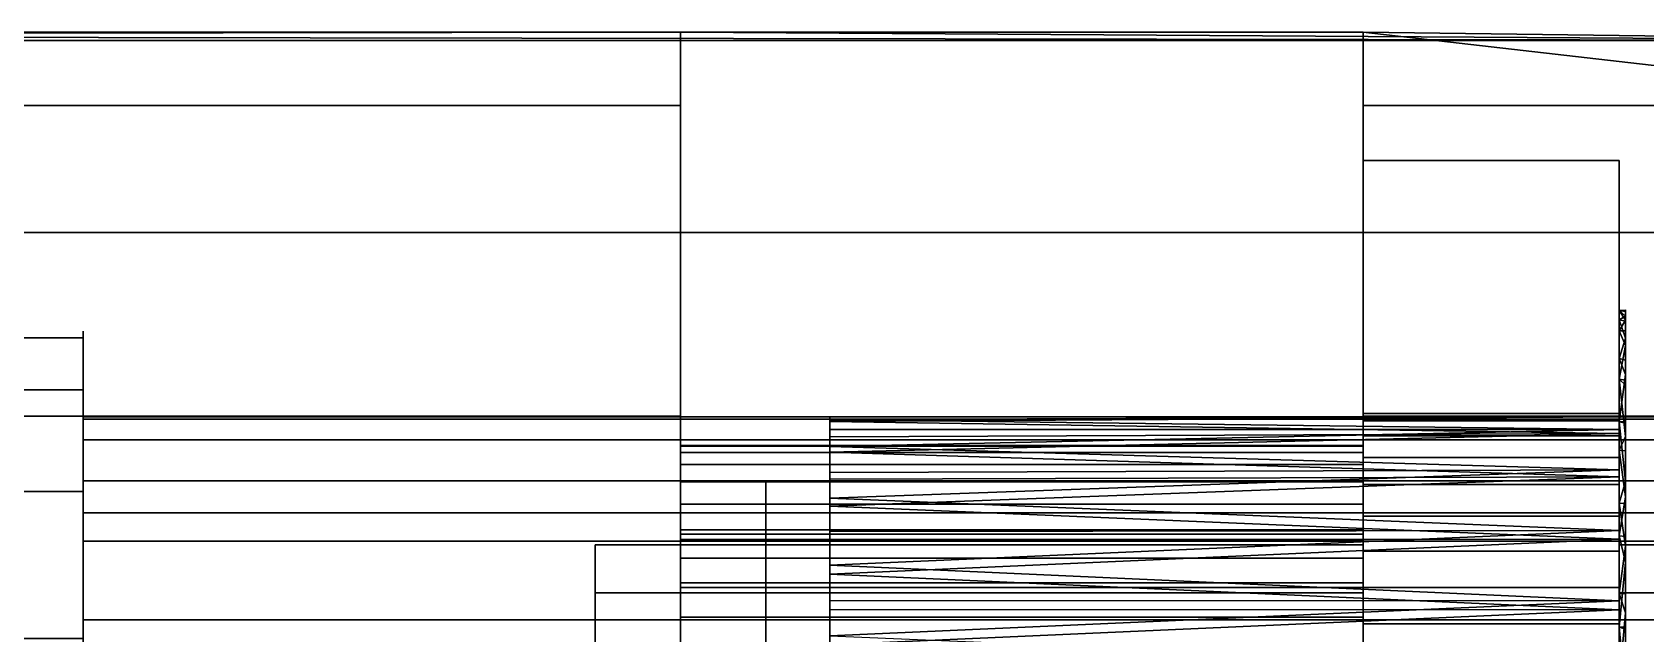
# Model space of a CAD drawing. Header units: millimetres. Extents: x -228 to 252, y -232 to 100.
# Drawn here: x 118.81 to 156.62, y 20.92 to 35 of the extents above; entities that cross this region are included whole.
import ezdxf
from ezdxf.lldxf.tags import DXFTag

# ---------------------------------------------------------------- set-up
doc = ezdxf.new("R2010")
doc.units = ezdxf.units.MM
doc.layers.add('1', color=7, linetype='Continuous', true_color=0xffffff)
doc.layers.add('6', color=7, linetype='Continuous', true_color=0xffffff)
tags = doc.linetypes.add('DASHED', pattern=[25.72, 12.86, -12.86]).pattern_tags.tags
tags[6:7] = [DXFTag(74, 4), DXFTag(75, 0), DXFTag(340, '0'), DXFTag(46, 0.0), DXFTag(50, 0.0), DXFTag(44, 0.0), DXFTag(45, 0.0)]
tags[4:5] = [DXFTag(74, 4), DXFTag(75, 0), DXFTag(340, '0'), DXFTag(46, 0.0), DXFTag(50, 0.0), DXFTag(44, 0.0), DXFTag(45, 0.0)]

# ---------------------------------------------------------------- blocks, each defined once
blk = doc.blocks.new('UG_SURFACE_001')
at = {"layer": '1', "color": 7, "linetype": 'Continuous', "lineweight": 25}
for points in [[(165.000007, 34.808267, -73.658496), (0, 34.808267, -73.658496), (134.000003, 35, -70), (150.000006, 35, -70)], [(41.000001, 35, -70), (134.000003, 35, -70), (0, 34.808267, -73.658496)], [(0, 34.808267, 73.658496), (165.000007, 34.808267, 73.658496), (41.000001, 35, 70), (25, 35, 70)], [(0, 34.808267, -73.658496), (165.000007, 34.808267, -73.658496), (165.000007, 30.31089, -87.499999), (0, 30.31089, -87.499999)], [(0, 30.31089, 87.499999), (165.000007, 30.31089, 87.499999), (165.000007, 34.808267, 73.658496), (0, 34.808267, 73.658496)], [(41.000001, 35, -70), (41.000001, 33.286978, -59.184406), (134.000003, 33.286978, -59.184406), (134.000003, 35, -70)], [(134.000003, 35, 70), (41.000001, 35, 70), (165.000007, 34.808267, 73.658496)], [(134.000003, 35, 70), (134.000003, 33.286978, 59.184406), (41.000001, 33.286978, 59.184406), (41.000001, 35, 70)], [(134.000003, 35), (134.000003, 25.325, 22), (134.000003, 25.306785, 22.347556), (134.000003, 33.286978, 59.184406)], [(134.000003, 35), (134.000003, 25.162263, 20.972518), (134.000003, 25.325, 22)], [(134.000003, 33.286978, 59.184406), (134.000003, 35, 70), (134.000003, 35)], [(134.000003, 35), (134.000003, 24.470957, 19.775141), (134.000003, 25.162263, 20.972518)], [(134.000003, 35), (134.000003, 23.250001), (134.000003, 22.112064, 7.184645)], [(134.000003, 35), (134.000003, 23.352399, 18.962462), (134.000003, 24.470957, 19.775141)], [(134.000003, 22.112064, 7.184645), (134.000003, 22, 18.674999), (134.000003, 23.352399, 18.962462), (134.000003, 35)], [(134.000003, 35), (134.000003, 35, -70), (134.000003, 33.286978, -59.184406)], [(134.000003, 33.286978, -59.184406), (134.000003, 25.306785, -22.347556), (134.000003, 25.325, -22), (134.000003, 35)], [(134.000003, 25.325, -22), (134.000003, 25.162263, -20.972518), (134.000003, 35)], [(134.000003, 25.162263, -20.972518), (134.000003, 24.470957, -19.775141), (134.000003, 35)], [(134.000003, 35), (134.000003, 22, -18.674999), (134.000003, 20.6476, -18.962462), (134.000003, 20.13509, -11.625)], [(134.000003, 24.470957, -19.775141), (134.000003, 23.352399, -18.962462), (134.000003, 35)], [(134.000003, 20.13509, -11.625), (134.000003, 23.122635, -2.430287), (134.000003, 35)], [(134.000003, 23.352399, -18.962462), (134.000003, 22, -18.674999), (134.000003, 35)], [(134.000003, 23.122635, -2.430287), (134.000003, 23.250001), (134.000003, 35)], [(134.000003, 35), (134.000003, 35, 70), (150.000006, 35, 70), (150.000006, 35)], [(150.000006, 35), (150.000006, 35, -70), (134.000003, 35, -70), (134.000003, 35)], [(165.000007, 34.808267, 73.658496), (150.000006, 35, 70), (134.000003, 35, 70)], [(150.000006, 35), (150.000006, 24.470957, -19.775141), (150.000006, 25.162263, -20.972518)], [(150.000006, 35), (150.000006, 25.325, -22), (150.000006, 25.306785, -22.347556), (150.000006, 33.286978, -59.184406)], [(150.000006, 35), (150.000006, 23.352399, -18.962462), (150.000006, 24.470957, -19.775141)], [(150.000006, 35), (150.000006, 23.250001), (150.000006, 23.122635, -2.430287)], [(150.000006, 33.286978, -59.184406), (150.000006, 35, -70), (150.000006, 35)], [(150.000006, 23.122635, -2.430287), (150.000006, 22, -18.674999), (150.000006, 23.352399, -18.962462), (150.000006, 35)], [(150.000006, 35), (150.000006, 23.352399, 18.962462), (150.000006, 22, 18.674999), (150.000006, 22.112064, 7.184645)], [(150.000006, 22.112064, 7.184645), (150.000006, 23.250001), (150.000006, 35)], [(150.000006, 35), (150.000006, 25.325, 22), (150.000006, 25.162263, 20.972518)], [(150.000006, 35), (150.000006, 35, 70), (150.000006, 33.286978, 59.184406)], [(150.000006, 25.162263, 20.972518), (150.000006, 24.470957, 19.775141), (150.000006, 35)], [(150.000006, 24.470957, 19.775141), (150.000006, 23.352399, 18.962462), (150.000006, 35)], [(150.000006, 33.286978, 59.184406), (150.000006, 25.306785, 22.347556), (150.000006, 25.325, 22), (150.000006, 35)], [(150.000006, 25.162263, -20.972518), (150.000006, 25.325, -22), (150.000006, 35)], [(165.000007, 33.286978, -59.184406), (165.000007, 34.808267, -73.658496), (150.000006, 35, -70)], [(150.000006, 35, -70), (150.000006, 33.286978, -59.184406), (165.000007, 33.286978, -59.184406)], [(165.000007, 33.286978, 59.184406), (150.000006, 33.286978, 59.184406), (150.000006, 35, 70)], [(150.000006, 35, 70), (165.000007, 34.808267, 73.658496), (165.000007, 33.286978, 59.184406)], [(134.000003, 33.286978, -59.184406), (41.000001, 33.286978, -59.184406), (41.000001, 26.010068, -46.58043), (134.000003, 26.010068, -46.58043)], [(41.000001, 33.286978, 59.184406), (134.000003, 33.286978, 59.184406), (134.000003, 26.010068, 46.58043), (41.000001, 26.010068, 46.58043)], [(134.000003, 26.010068, 46.58043), (134.000003, 33.286978, 59.184406), (134.000003, 24.879534, 23.6625)], [(134.000003, 25.306785, 22.347556), (134.000003, 24.879534, 23.6625), (134.000003, 33.286978, 59.184406)], [(134.000003, 33.286978, -59.184406), (134.000003, 24.879534, -23.6625), (134.000003, 25.306785, -22.347556)], [(134.000003, 23.954386, -24.689982), (134.000003, 33.286978, -59.184406), (134.000003, 26.010068, -46.58043)], [(134.000003, 33.286978, -59.184406), (134.000003, 23.954386, -24.689982), (134.000003, 24.879534, -23.6625)], [(150.000006, 26.010068, -46.58043), (150.000006, 33.286978, -59.184406), (150.000006, 23.954386, -24.689982)], [(150.000006, 25.306785, -22.347556), (150.000006, 24.879534, -23.6625), (150.000006, 33.286978, -59.184406)], [(150.000006, 24.879534, -23.6625), (150.000006, 23.954386, -24.689982), (150.000006, 33.286978, -59.184406)], [(150.000006, 33.286978, 59.184406), (150.000006, 26.010068, 46.58043), (150.000006, 22.691306, 25.25234), (150.000006, 23.954386, 24.689982)], [(150.000006, 33.286978, 59.184406), (150.000006, 24.879534, 23.6625), (150.000006, 25.306785, 22.347556)], [(150.000006, 23.954386, 24.689982), (150.000006, 24.879534, 23.6625), (150.000006, 33.286978, 59.184406)], [(150.000006, 26.010068, -46.58043), (165.000007, 26.010068, -46.58043), (165.000007, 33.286978, -59.184406), (150.000006, 33.286978, -59.184406)], [(150.000006, 33.286978, 59.184406), (165.000007, 33.286978, 59.184406), (165.000007, 26.010068, 46.58043), (150.000006, 26.010068, 46.58043)], [(0, 30.31089, -87.499999), (165.000007, 30.31089, -87.499999), (165.000007, 20.572484, -98.315597), (0, 20.572484, -98.315597)], [(0, 20.572484, 98.315597), (165.000007, 20.572484, 98.315597), (165.000007, 30.31089, 87.499999), (0, 30.31089, 87.499999)], [(45.000002, 27.846614, -72.926797), (119.999997, 27.846614, -72.926797), (119.999997, 26.629582, -61.347526), (45.000002, 26.629582, -61.347526)], [(45.000002, 24.248712, -83.999999), (119.999997, 24.248712, -83.999999), (119.999997, 27.846614, -72.926797), (45.000002, 27.846614, -72.926797)], [(45.000002, 27.846614, 72.926797), (119.999997, 27.846614, 72.926797), (119.999997, 24.248712, 83.999999), (45.000002, 24.248712, 83.999999)], [(45.000002, 26.629582, 61.347526), (119.999997, 26.629582, 61.347526), (119.999997, 27.846614, 72.926797), (45.000002, 27.846614, 72.926797)], [(119.999997, 26.629582, -61.347526), (119.999997, 27.846614, -72.926797), (119.999997, 26.000001, -70), (119.999997, 23.752183, -59.424847)], [(119.999997, 27.846614, -72.926797), (119.999997, 24.248712, -83.999999), (119.999997, 23.752183, -80.575153), (119.999997, 26.000001, -70)], [(119.999997, 24.248712, 83.999999), (119.999997, 27.846614, 72.926797), (119.999997, 26.000001, 70), (119.999997, 23.752183, 80.575153)], [(119.999997, 23.752183, 59.424847), (119.999997, 26.000001, 70), (119.999997, 27.846614, 72.926797), (119.999997, 26.629582, 61.347526)], [(45.000002, 26.629582, -61.347526), (119.999997, 26.629582, -61.347526), (119.999997, 20.808056, -51.264342), (45.000002, 20.808056, -51.264342)], [(45.000002, 20.808056, 51.264342), (119.999997, 20.808056, 51.264342), (119.999997, 26.629582, 61.347526), (45.000002, 26.629582, 61.347526)], [(119.999997, 23.752183, -59.424847), (119.999997, 17.397396, -50.678235), (119.999997, 20.808056, -51.264342), (119.999997, 26.629582, -61.347526)], [(119.999997, 26.629582, 61.347526), (119.999997, 20.808056, 51.264342), (119.999997, 17.397396, 50.678235), (119.999997, 23.752183, 59.424847)], [(134.000003, 26.010068, -46.58043), (41.000001, 26.010068, -46.58043), (41.000001, 14.235782, -38.025908), (134.000003, 14.235782, -38.025908)], [(41.000001, 26.010068, 46.58043), (134.000003, 26.010068, 46.58043), (134.000003, 14.235782, 38.025908), (41.000001, 14.235782, 38.025908)], [(165.000007, 23.752183, -59.424847), (119.999997, 23.752183, -59.424847), (119.999997, 26.000001, -70), (165.000007, 26.000001, -70)], [(165.000007, 26.000001, -70), (119.999997, 26.000001, -70), (119.999997, 23.752183, -80.575153), (165.000007, 23.752183, -80.575153)], [(165.000007, 23.752183, 80.575153), (119.999997, 23.752183, 80.575153), (119.999997, 26.000001, 70), (165.000007, 26.000001, 70)], [(165.000007, 26.000001, 70), (119.999997, 26.000001, 70), (119.999997, 23.752183, 59.424847), (165.000007, 23.752183, 59.424847)], [(134.000003, 14.235782, 38.025908), (134.000003, 26.010068, 46.58043), (134.000003, 22.691306, 25.25234), (134.000003, 21.308694, 25.25234)], [(134.000003, 26.010068, 46.58043), (134.000003, 24.879534, 23.6625), (134.000003, 23.954386, 24.689982)], [(134.000003, 23.954386, 24.689982), (134.000003, 22.691306, 25.25234), (134.000003, 26.010068, 46.58043)], [(134.000003, 26.010068, -46.58043), (134.000003, 14.235782, -38.025908), (134.000003, 21.308694, -25.25234), (134.000003, 22.691306, -25.25234)], [(134.000003, 22.691306, -25.25234), (134.000003, 23.954386, -24.689982), (134.000003, 26.010068, -46.58043)], [(150.000006, 26.010068, -46.58043), (150.000006, 23.954386, -24.689982), (150.000006, 22.691306, -25.25234)], [(150.000006, 22.691306, -25.25234), (150.000006, 21.308694, -25.25234), (150.000006, 14.235782, -38.025908), (150.000006, 26.010068, -46.58043)], [(150.000006, 21.308694, 25.25234), (150.000006, 22.691306, 25.25234), (150.000006, 26.010068, 46.58043), (150.000006, 14.235782, 38.025908)], [(150.000006, 14.235782, -38.025908), (165.000007, 14.235782, -38.025908), (165.000007, 26.010068, -46.58043), (150.000006, 26.010068, -46.58043)], [(150.000006, 26.010068, 46.58043), (165.000007, 26.010068, 46.58043), (165.000007, 14.235782, 38.025908), (150.000006, 14.235782, 38.025908)], [(134.000003, 25.325, -22), (134.000003, 25.306785, -22.347556), (150.000006, 25.306785, -22.347556), (150.000006, 25.325, -22)], [(150.000006, 25.325, -22), (150.000006, 25.162263, -20.972518), (134.000003, 25.162263, -20.972518), (134.000003, 25.325, -22)], [(150.000006, 25.325, 22), (150.000006, 25.306785, 22.347556), (134.000003, 25.306785, 22.347556), (134.000003, 25.325, 22)], [(134.000003, 25.325, 22), (134.000003, 25.162263, 20.972518), (150.000006, 25.162263, 20.972518), (150.000006, 25.325, 22)], [(150.000006, 25.306785, -22.347556), (134.000003, 25.306785, -22.347556), (134.000003, 24.879534, -23.6625), (150.000006, 24.879534, -23.6625)], [(150.000006, 24.879534, 23.6625), (134.000003, 24.879534, 23.6625), (134.000003, 25.306785, 22.347556), (150.000006, 25.306785, 22.347556)], [(150.000006, 24.470957, -19.775141), (134.000003, 24.470957, -19.775141), (134.000003, 25.162263, -20.972518), (150.000006, 25.162263, -20.972518)], [(150.000006, 25.162263, 20.972518), (134.000003, 25.162263, 20.972518), (134.000003, 24.470957, 19.775141), (150.000006, 24.470957, 19.775141)], [(150.000006, 24.879534, -23.6625), (134.000003, 24.879534, -23.6625), (134.000003, 23.954386, -24.689982), (150.000006, 23.954386, -24.689982)], [(150.000006, 23.954386, 24.689982), (134.000003, 23.954386, 24.689982), (134.000003, 24.879534, 23.6625), (150.000006, 24.879534, 23.6625)], [(45.000002, 16.457988, -92.652477), (119.999997, 16.457988, -92.652477), (119.999997, 24.248712, -83.999999), (45.000002, 24.248712, -83.999999)], [(45.000002, 24.248712, 83.999999), (119.999997, 24.248712, 83.999999), (119.999997, 16.457988, 92.652477), (45.000002, 16.457988, 92.652477)], [(119.999997, 24.248712, -83.999999), (119.999997, 16.457988, -92.652477), (119.999997, 17.397396, -89.321762), (119.999997, 23.752183, -80.575153)], [(119.999997, 23.752183, 80.575153), (119.999997, 17.397396, 89.321762), (119.999997, 16.457988, 92.652477), (119.999997, 24.248712, 83.999999)], [(150.000006, 23.352399, -18.962462), (134.000003, 23.352399, -18.962462), (134.000003, 24.470957, -19.775141), (150.000006, 24.470957, -19.775141)], [(150.000006, 24.470957, 19.775141), (134.000003, 24.470957, 19.775141), (134.000003, 23.352399, 18.962462), (150.000006, 23.352399, 18.962462)], [(150.000006, 23.954386, -24.689982), (134.000003, 23.954386, -24.689982), (134.000003, 22.691306, -25.25234), (150.000006, 22.691306, -25.25234)], [(150.000006, 22.691306, 25.25234), (134.000003, 22.691306, 25.25234), (134.000003, 23.954386, 24.689982), (150.000006, 23.954386, 24.689982)], [(165.000007, 17.397396, -50.678235), (119.999997, 17.397396, -50.678235), (119.999997, 23.752183, -59.424847), (165.000007, 23.752183, -59.424847)], [(165.000007, 23.752183, -80.575153), (119.999997, 23.752183, -80.575153), (119.999997, 17.397396, -89.321762), (165.000007, 17.397396, -89.321762)], [(165.000007, 17.397396, 89.321762), (119.999997, 17.397396, 89.321762), (119.999997, 23.752183, 80.575153), (165.000007, 23.752183, 80.575153)], [(165.000007, 23.752183, 59.424847), (119.999997, 23.752183, 59.424847), (119.999997, 17.397396, 50.678235), (165.000007, 17.397396, 50.678235)], [(150.000006, 22, -18.674999), (134.000003, 22, -18.674999), (134.000003, 23.352399, -18.962462), (150.000006, 23.352399, -18.962462)], [(150.000006, 23.352399, 18.962462), (134.000003, 23.352399, 18.962462), (134.000003, 22, 18.674999), (150.000006, 22, 18.674999)], [(150.000006, 23.250001), (150.000006, 22.112064, 7.184645), (134.000003, 22.112064, 7.184645), (134.000003, 23.250001)], [(134.000003, 23.250001), (134.000003, 23.122635, -2.430287), (150.000006, 23.122635, -2.430287), (150.000006, 23.250001)], [(150.000006, 23.122635, -2.430287), (134.000003, 23.122635, -2.430287), (134.000003, 20.13509, -11.625), (150.000006, 20.13509, -11.625)], [(150.000006, 23.122635, -2.430287), (150.000006, 20.13509, -11.625), (150.000006, 20.6476, -18.962462), (150.000006, 22, -18.674999)], [(150.000006, 22.691306, -25.25234), (134.000003, 22.691306, -25.25234), (134.000003, 21.308694, -25.25234), (150.000006, 21.308694, -25.25234)], [(150.000006, 21.308694, 25.25234), (134.000003, 21.308694, 25.25234), (134.000003, 22.691306, 25.25234), (150.000006, 22.691306, 25.25234)], [(150.000006, 17.278118, 15.557286), (134.000003, 17.278118, 15.557286), (134.000003, 22.112064, 7.184645), (150.000006, 22.112064, 7.184645)], [(134.000003, 20.6476, 18.962462), (134.000003, 22, 18.674999), (134.000003, 22.112064, 7.184645), (134.000003, 17.278118, 15.557286)], [(150.000006, 20.6476, -18.962462), (134.000003, 20.6476, -18.962462), (134.000003, 22, -18.674999), (150.000006, 22, -18.674999)], [(150.000006, 22, 18.674999), (134.000003, 22, 18.674999), (134.000003, 20.6476, 18.962462), (150.000006, 20.6476, 18.962462)], [(150.000006, 17.278118, 15.557286), (150.000006, 22.112064, 7.184645), (150.000006, 22, 18.674999), (150.000006, 20.6476, 18.962462)], [(134.000003, 21.308694, 25.25234), (134.000003, 20.045614, 24.689982), (134.000003, 14.235782, 38.025908)], [(134.000003, 14.235782, -38.025908), (134.000003, 20.045614, -24.689982), (134.000003, 21.308694, -25.25234)], [(150.000006, 21.308694, -25.25234), (134.000003, 21.308694, -25.25234), (134.000003, 20.045614, -24.689982), (150.000006, 20.045614, -24.689982)], [(150.000006, 20.045614, 24.689982), (134.000003, 20.045614, 24.689982), (134.000003, 21.308694, 25.25234), (150.000006, 21.308694, 25.25234)], [(150.000006, 21.308694, -25.25234), (150.000006, 20.045614, -24.689982), (150.000006, 14.235782, -38.025908)], [(150.000006, 14.235782, 38.025908), (150.000006, 20.045614, 24.689982), (150.000006, 21.308694, 25.25234)]]:
    blk.add_3dface(points, dxfattribs=at)
blk = doc.blocks.new('3148_BODY')
at = {"layer": '1', "color": 7, "linetype": 'Continuous', "lineweight": 25}
for p, q in [((134, 35, 70), (150, 35, 70)), ((134, 35, -70), (134, 35, 70)), ((134, 35, -70), (150, 35, -70)), ((150, 35, -70), (150, 35, 70))]:
    blk.add_line(p, q, dxfattribs=at)
at = {"layer": '1', "color": 7, "linetype": 'Continuous', "lineweight": 25, "extrusion": (1, -6.12303e-17, 0)}
blk.add_circle((0, 70, 120), 28, dxfattribs=at)
at = {"layer": '1', "color": 7, "linetype": 'Continuous', "lineweight": 25, "extrusion": (-1, 0, 0)}
for centre, radius in [((0, -70, -120), 28), ((0, 70, -120), 26)]:
    blk.add_circle(centre, radius, dxfattribs=at)
at = {"layer": '1', "color": 7, "linetype": 'Continuous', "lineweight": 25, "extrusion": (1, 0, 0)}
for centre, radius in [((0, -70, 120), 26), ((22, 22, 134), 3.325), ((22, 22, 150), 3.325)]:
    blk.add_circle(centre, radius, dxfattribs=at)
at = {"layer": '1', "color": 7, "linetype": 'Continuous', "lineweight": 25, "extrusion": (-1, 6.12303e-17, 1.2326e-32)}
for centre, radius in [((-22, -22, -134), 3.325), ((-22, -22, -150), 3.325), ((0, 0, -134), 23.25), ((0, 0, -150), 23.25)]:
    blk.add_circle(centre, radius, dxfattribs=at)
at = {"layer": '1', "color": 7, "linetype": 'Continuous', "lineweight": 25, "extrusion": (1, 0, 0)}
for centre in [(0, 70, 134), (0, 70, 150)]:
    blk.add_arc(centre, 35, 186.562428, 0, dxfattribs=at)
at = {"layer": '1', "color": 7, "linetype": 'Continuous', "lineweight": 25, "extrusion": (-1, 6.12303e-17, 1.2326e-32)}
for centre in [(0, -70, -134), (0, -70, -150)]:
    blk.add_arc(centre, 35, 6.562428, 180, dxfattribs=at)
at = {"layer": '6', "color": 51, "linetype": 'DASHED', "lineweight": 13, "extrusion": (1, -6.12303e-17, 0)}
for centre in [(22, 22, 134), (22, 22, 150)]:
    blk.add_circle(centre, 4, dxfattribs=at)
at = {"layer": '6', "color": 51, "linetype": 'DASHED', "lineweight": 13, "extrusion": (-1, 0, 0)}
for centre in [(-22, -22, -134), (-22, -22, -150)]:
    blk.add_circle(centre, 4, dxfattribs=at)
at = {"layer": '1', "color": 7, "linetype": 'Continuous', "lineweight": 25}
blk.add_blockref('UG_SURFACE_001', (0, 0), dxfattribs=at)
blk = doc.blocks.new('UG_SURFACE_002')
at = {"layer": '1', "color": 71, "linetype": 'Continuous', "lineweight": 25}
for points in [[(-1.774303, 25.939388, 45.000002), (-1.774303, 25.939388), (-8.70687, 24.498783), (-8.70687, 24.498783, 45.000002)], [(5.289856, 25.456186, 45.000002), (5.289856, 25.456186), (-1.774303, 25.939388), (-1.774303, 25.939388, 45.000002)], [(11.961691, 23.085015, 45.000002), (11.961691, 23.085015), (5.289856, 25.456186), (5.289856, 25.456186, 45.000002)], [(-8.70687, 24.498783, 45.000002), (-8.70687, 24.498783), (-14.993688, 21.241218), (-14.993688, 21.241218, 45.000002)], [(17.746381, 19.001735, 45.000002), (17.746381, 19.001735), (11.961691, 23.085015), (11.961691, 23.085015, 45.000002)], [(-14.993688, 21.241218, 45.000002), (-14.993688, 21.241218), (-20.168494, 16.408287), (-20.168494, 16.408287, 45.000002)]]:
    blk.add_3dface(points, dxfattribs=at)
blk = doc.blocks.new('3012_333-40H9-45_BODY')
at = {"layer": '1', "color": 71, "linetype": 'Continuous', "lineweight": 25, "extrusion": (0, 0, -1)}
blk.add_circle((0, 0, -45), 26, dxfattribs=at)
at = {"layer": '1', "color": 71, "linetype": 'Continuous', "lineweight": 25}
blk.add_blockref('UG_SURFACE_002', (0, 0), dxfattribs=at)
blk = doc.blocks.new('UG_SURFACE_003')
at = {"layer": '1', "color": 81, "linetype": 'Continuous', "lineweight": 25}
for points in [[(-6, 32.000002), (-6, 23.66762, -18.254464), (-6, 22, -17.899999), (-6, 21.874299, -7.107391)], [(-6, 32.000002), (-6, 32.000002, -26.000001), (-6, 26.077541, -22.428567), (-6, 25.899332, -20.733031)], [(-6, 24.40992, -25.31697), (-6, 25.550704, -24.049999), (-6, 32.000002, -26.000001), (-6, 26.000001, -32.000002)], [(-6, 32.000002), (-6, 25.046894, -19.256564), (-6, 23.66762, -18.254464)], [(-6, 25.550704, -24.049999), (-6, 26.077541, -22.428567), (-6, 32.000002, -26.000001)], [(-6, 25.899332, -20.733031), (-6, 25.046894, -19.256564), (-6, 32.000002)], [(-6, 32.000002, 26.000001), (-6, 26.077541, 21.571433), (-6, 25.899332, 23.266969)], [(-6, 25.899332, 23.266969), (-6, 25.046894, 24.743436), (-6, 32.000002, 26.000001)], [(-6, 32.000002, 26.000001), (-6, 32.000002), (-6, 25.550704, 19.950001), (-6, 26.077541, 21.571433)], [(-6, 32.000002), (-6, 24.40992, 18.683031), (-6, 25.550704, 19.950001)], [(-6, 22.852438, 17.989594), (-6, 24.40992, 18.683031), (-6, 32.000002), (-6, 23)], [(-6, 25.046894, 24.743436), (-6, 23.66762, 25.745537), (-6, 26.000001, 32.000002), (-6, 32.000002, 26.000001)], [(-6, 21.874299, -7.107391), (-6, 23), (-6, 32.000002)], [(-6, 32.000002), (-6, 32.000002, 26.000001), (0, 32.000002, 26.000001), (0, 32.000002)], [(0, 32.000002), (0, 32.000002, -26.000001), (-6, 32.000002, -26.000001), (-6, 32.000002)], [(0, 26.000001, -32.000002), (-6, 26.000001, -32.000002), (-6, 32.000002, -26.000001), (0, 32.000002, -26.000001)], [(-6, 26.000001, 32.000002), (0, 26.000001, 32.000002), (0, 32.000002, 26.000001), (-6, 32.000002, 26.000001)], [(0, 32.000002), (0, 23), (0, 21.874299, -7.107391)], [(0, 26.000001, -32.000002), (0, 32.000002, -26.000001), (0, 25.550704, -24.049999), (0, 24.40992, -25.31697)], [(0, 21.874299, -7.107391), (0, 22, -17.899999), (0, 23.66762, -18.254464), (0, 32.000002)], [(0, 32.000002, -26.000001), (0, 26.077541, -22.428567), (0, 25.550704, -24.049999)], [(0, 32.000002), (0, 25.046894, -19.256564), (0, 25.899332, -20.733031)], [(0, 25.899332, -20.733031), (0, 26.077541, -22.428567), (0, 32.000002, -26.000001), (0, 32.000002)], [(0, 23.66762, -18.254464), (0, 25.046894, -19.256564), (0, 32.000002)], [(0, 32.000002, 26.000001), (0, 25.046894, 24.743436), (0, 25.899332, 23.266969)], [(0, 32.000002, 26.000001), (0, 26.000001, 32.000002), (0, 23.66762, 25.745537), (0, 25.046894, 24.743436)], [(0, 32.000002), (0, 25.550704, 19.950001), (0, 24.40992, 18.683031)], [(0, 25.899332, 23.266969), (0, 26.077541, 21.571433), (0, 32.000002, 26.000001)], [(0, 26.077541, 21.571433), (0, 25.550704, 19.950001), (0, 32.000002), (0, 32.000002, 26.000001)], [(0, 24.40992, 18.683031), (0, 22.852438, 17.989594), (0, 23), (0, 32.000002)], [(-6, 26.077541, 21.571433), (0, 26.077541, 21.571433), (0, 25.899332, 23.266969), (-6, 25.899332, 23.266969)], [(-6, 25.550704, 19.950001), (0, 25.550704, 19.950001), (0, 26.077541, 21.571433), (-6, 26.077541, 21.571433)], [(-6, 26.077541, -22.428567), (0, 26.077541, -22.428567), (0, 25.899332, -20.733031), (-6, 25.899332, -20.733031)], [(-6, 25.550704, -24.049999), (0, 25.550704, -24.049999), (0, 26.077541, -22.428567), (-6, 26.077541, -22.428567)], [(-6, 26.000001, -32.000002), (-6, 21.147562, -26.010405), (-6, 22.852438, -26.010405)], [(-6, 22.852438, -26.010405), (-6, 24.40992, -25.31697), (-6, 26.000001, -32.000002)], [(-6, 19.59008, -25.31697), (-6, 21.147562, -26.010405), (-6, 26.000001, -32.000002), (-6, 0, -32.000002)], [(-6, 0, 32.000002), (-6, 26.000001, 32.000002), (-6, 22, 26.1), (-6, 20.332379, 25.745537)], [(-6, 23.66762, 25.745537), (-6, 22, 26.1), (-6, 26.000001, 32.000002)], [(0, 0, 32.000002), (0, 26.000001, 32.000002), (-6, 26.000001, 32.000002), (-6, 0, 32.000002)], [(-6, 0, -32.000002), (-6, 26.000001, -32.000002), (0, 26.000001, -32.000002), (0, 0, -32.000002)], [(-6, 25.899332, 23.266969), (0, 25.899332, 23.266969), (0, 25.046894, 24.743436), (-6, 25.046894, 24.743436)], [(-6, 25.899332, -20.733031), (0, 25.899332, -20.733031), (0, 25.046894, -19.256564), (-6, 25.046894, -19.256564)], [(0, 0, -32.000002), (0, 26.000001, -32.000002), (0, 21.147562, -26.010405), (0, 19.59008, -25.31697)], [(0, 26.000001, -32.000002), (0, 22.852438, -26.010405), (0, 21.147562, -26.010405)], [(0, 26.000001, 32.000002), (0, 0, 32.000002), (0, 20.332379, 25.745537), (0, 22, 26.1)], [(0, 22, 26.1), (0, 23.66762, 25.745537), (0, 26.000001, 32.000002)], [(0, 24.40992, -25.31697), (0, 22.852438, -26.010405), (0, 26.000001, -32.000002)], [(-6, 24.40992, 18.683031), (0, 24.40992, 18.683031), (0, 25.550704, 19.950001), (-6, 25.550704, 19.950001)], [(-6, 24.40992, -25.31697), (0, 24.40992, -25.31697), (0, 25.550704, -24.049999), (-6, 25.550704, -24.049999)], [(-6, 25.046894, 24.743436), (0, 25.046894, 24.743436), (0, 23.66762, 25.745537), (-6, 23.66762, 25.745537)], [(-6, 25.046894, -19.256564), (0, 25.046894, -19.256564), (0, 23.66762, -18.254464), (-6, 23.66762, -18.254464)], [(-6, 22.852438, 17.989594), (0, 22.852438, 17.989594), (0, 24.40992, 18.683031), (-6, 24.40992, 18.683031)], [(-6, 22.852438, -26.010405), (0, 22.852438, -26.010405), (0, 24.40992, -25.31697), (-6, 24.40992, -25.31697)], [(-6, 23.66762, 25.745537), (0, 23.66762, 25.745537), (0, 22, 26.1), (-6, 22, 26.1)], [(-6, 23.66762, -18.254464), (0, 23.66762, -18.254464), (0, 22, -17.899999), (-6, 22, -17.899999)], [(-6, 23), (-24, 23), (-24, 21.874299, 7.107391), (-6, 21.874299, 7.107391)], [(-6, 21.874299, -7.107391), (-24, 21.874299, -7.107391), (-24, 23), (-6, 23)], [(-24, 21.874299, 7.107391), (-24, 23), (-24, 13.75), (-24, 12.703343, 5.261897)], [(-24, 12.703343, -5.261897), (-24, 13.75), (-24, 23), (-24, 21.874299, -7.107391)], [(-6, 23), (-6, 21.874299, 7.107391), (-6, 21.147562, 17.989594), (-6, 22.852438, 17.989594)], [(-6, 21.147562, 17.989594), (0, 21.147562, 17.989594), (0, 22.852438, 17.989594), (-6, 22.852438, 17.989594)], [(-6, 21.147562, -26.010405), (0, 21.147562, -26.010405), (0, 22.852438, -26.010405), (-6, 22.852438, -26.010405)], [(11, 23), (0, 23), (0, 21.874299, 7.107391), (11, 21.874299, 7.107391)], [(11, 21.874299, -7.107391), (0, 21.874299, -7.107391), (0, 23), (11, 23)], [(0, 21.874299, 7.107391), (0, 23), (0, 22.852438, 17.989594), (0, 21.147562, 17.989594)], [(-6, 18.607391, -13.519061), (-6, 21.874299, -7.107391), (-6, 22, -17.899999), (-6, 20.332379, -18.254464)], [(-6, 22, 26.1), (0, 22, 26.1), (0, 20.332379, 25.745537), (-6, 20.332379, 25.745537)], [(-6, 22, -17.899999), (0, 22, -17.899999), (0, 20.332379, -18.254464), (-6, 20.332379, -18.254464)], [(0, 21.874299, -7.107391), (0, 18.607391, -13.519061), (0, 20.332379, -18.254464), (0, 22, -17.899999)], [(-6, 21.874299, 7.107391), (-24, 21.874299, 7.107391), (-24, 18.607391, 13.519061), (-6, 18.607391, 13.519061)], [(-6, 18.607391, -13.519061), (-24, 18.607391, -13.519061), (-24, 21.874299, -7.107391), (-6, 21.874299, -7.107391)], [(-24, 21.874299, -7.107391), (-24, 18.607391, -13.519061), (-24, 9.722718, -9.722718), (-24, 12.703343, -5.261897)], [(-24, 18.607391, 13.519061), (-24, 21.874299, 7.107391), (-24, 12.703343, 5.261897), (-24, 9.722718, 9.722718)], [(-6, 19.59008, 18.683031), (-6, 21.147562, 17.989594), (-6, 21.874299, 7.107391), (-6, 18.607391, 13.519061)], [(11, 21.874299, 7.107391), (0, 21.874299, 7.107391), (0, 18.607391, 13.519061), (11, 18.607391, 13.519061)], [(11, 18.607391, -13.519061), (0, 18.607391, -13.519061), (0, 21.874299, -7.107391), (11, 21.874299, -7.107391)], [(0, 18.607391, 13.519061), (0, 21.874299, 7.107391), (0, 21.147562, 17.989594), (0, 19.59008, 18.683031)], [(-6, 19.59008, 18.683031), (0, 19.59008, 18.683031), (0, 21.147562, 17.989594), (-6, 21.147562, 17.989594)], [(-6, 19.59008, -25.31697), (0, 19.59008, -25.31697), (0, 21.147562, -26.010405), (-6, 21.147562, -26.010405)]]:
    blk.add_3dface(points, dxfattribs=at)
blk = doc.blocks.new('3153_BODY')
at = {"layer": '1', "color": 81, "linetype": 'Continuous', "lineweight": 25}
for p, q in [((-6, 26, 32), (-6, 32, 26)), ((-6, 32, 26), (0, 32, 26)), ((-6, 32, -26), (-6, 26, -32)), ((0, 32, -26), (-6, 32, -26)), ((-6, 32, -26), (-6, 32, 26)), ((0, 32, -26), (0, 32, 26)), ((0, 32, 26), (0, 26, 32)), ((0, 26, -32), (0, 32, -26)), ((0, 26, 32), (-6, 26, 32)), ((-6, 26, -32), (-6, -26, -32)), ((-6, -26, 32), (-6, 26, 32)), ((-6, 26, -32), (0, 26, -32)), ((0, 26, 32), (0, -26, 32)), ((0, -26, -32), (0, 26, -32))]:
    blk.add_line(p, q, dxfattribs=at)
at = {"layer": '1', "color": 81, "linetype": 'Continuous', "lineweight": 25, "extrusion": (-1, 0, 0)}
for centre, radius in [((-22, -22, 6), 4.1), ((-22, 22, 6), 4.1), ((-22, 22), 4.1), ((-22, -22), 4.1), ((0, 0), 23)]:
    blk.add_circle(centre, radius, dxfattribs=at)
at = {"layer": '1', "color": 81, "linetype": 'Continuous', "lineweight": 25, "extrusion": (1, 0, 0)}
for centre in [(0, 0, -24), (0, 0, -6)]:
    blk.add_circle(centre, 23, dxfattribs=at)
at = {"layer": '1', "color": 81, "linetype": 'Continuous', "lineweight": 25}
blk.add_blockref('UG_SURFACE_003', (0, 0), dxfattribs=at)
blk = doc.blocks.new('UG_SURFACE_013')
at = {"layer": '1', "color": 12, "linetype": 'Continuous', "lineweight": 25}
for points in [[(-2, 3.464102), (-0.418114, 3.978088), (-0.536766, 6.477799), (-2.61102, 5.952527)], [(-2.61102, 5.952527), (-0.536766, 6.477799), (-1.555552, 6.311122, -0.144552)], [(-0.536766, 6.477799), (-0.531624, 6.435449, -0.144552), (-1.555552, 6.311122, -0.144552)], [(0, 6.5, -0.144552), (-0.536766, 6.477799), (1.595656, 6.301102)], [(0, 6.5, -0.144552), (-0.531624, 6.435449, -0.144552), (-0.536766, 6.477799)], [(1.595656, 6.301102), (-0.536766, 6.477799), (-0.418114, 3.978088), (1.236068, 3.804226)], [(1.595656, 6.301102), (1.555552, 6.311122, -0.144552), (0, 6.5, -0.144552)], [(-1.555552, 6.311122, -0.144552), (-2.597197, 5.916078, -0.144552), (-2.61102, 5.952527)], [(1.236068, 3.804226), (2.676522, 2.972579), (3.555163, 5.441582), (1.595656, 6.301102)], [(1.595656, 6.301102), (1.593935, 6.296565, -0.144552), (1.555552, 6.311122, -0.144552)], [(3.020701, 5.755464, -0.144552), (1.593935, 6.296565, -0.144552), (1.595656, 6.301102)], [(1.595656, 6.301102), (3.555163, 5.441582), (3.020701, 5.755464, -0.144552)], [(-3.236068, 2.351141), (-2, 3.464102), (-2.61102, 5.952527), (-4.40233, 4.782205)], [(-4.40233, 4.782205), (-2.61102, 5.952527), (-3.020701, 5.755464, -0.144552)], [(-3.020701, 5.755464, -0.144552), (-4.310297, 4.86532, -0.144552), (-4.40233, 4.782205)], [(-2.61102, 5.952527), (-2.597197, 5.916078, -0.144552), (-3.020701, 5.755464, -0.144552)], [(3.555163, 5.441582), (3.529436, 5.40431, -0.144552), (3.020701, 5.755464, -0.144552)], [(5.129413, 3.992382), (3.555163, 5.441582), (2.676522, 2.972579)], [(4.310297, 4.86532, -0.144552), (3.529436, 5.40431, -0.144552), (3.555163, 5.441582)], [(4.310297, 4.86532, -0.144552), (3.555163, 5.441582), (5.129413, 3.992382)], [(5.129413, 3.992382), (5.103775, 3.969669, -0.144552), (4.310297, 4.86532, -0.144552)], [(-1.236068, 3.804226, 18.5), (-0.418114, 3.978088), (-2, 3.464102)], [(-2, 3.464102), (-1.956295, 3.388403, 18.5), (-1.236068, 3.804226, 18.5)], [(-1.236068, 3.804226, 18.5), (-0.408977, 3.891157, 18.5), (-0.418114, 3.978088)], [(1.236068, 3.804226), (-0.418114, 3.978088), (0.418114, 3.978088, 18.5)], [(-0.418114, 3.978088), (-0.408977, 3.891157, 18.5), (0.418114, 3.978088, 18.5)], [(0.418114, 3.978088, 18.5), (1.209057, 3.721095, 18.5), (1.236068, 3.804226)], [(1.236068, 3.804226), (1.209057, 3.721095, 18.5), (2, 3.464102, 18.5)], [(2, 3.464102, 18.5), (2.676522, 2.972579), (1.236068, 3.804226)], [(2.676522, 2.972579), (3.654182, 1.626947), (6.147812, 2.110546), (5.129413, 3.992382)], [(5.349395, 3.692421, -0.144552), (5.103775, 3.969669, -0.144552), (5.129413, 3.992382)], [(5.349395, 3.692421, -0.144552), (5.129413, 3.992382), (6.147812, 2.110546)], [(-2, 3.464102), (-3.236068, 2.351141), (-2.676522, 2.972579, 18.5)], [(-2.676522, 2.972579, 18.5), (-1.956295, 3.388403, 18.5), (-2, 3.464102)], [(2, 3.464102, 18.5), (2.618034, 2.907621, 18.5), (2.676522, 2.972579)], [(6.147812, 2.110546), (6.077606, 2.304932, -0.144552), (5.349395, 3.692421, -0.144552)], [(2.676522, 2.972579), (2.618034, 2.907621, 18.5), (3.236068, 2.351141, 18.5)], [(3.236068, 2.351141, 18.5), (3.654182, 1.626947), (2.676522, 2.972579)], [(3.236068, 2.351141, 18.5), (3.574329, 1.591394, 18.5), (3.654182, 1.626947)], [(6.147812, 2.110546), (6.126794, 2.105366, -0.144552), (6.077606, 2.304932, -0.144552)], [(3.654182, 1.626947), (4, 0), (6.5, 0), (6.147812, 2.110546)], [(6.452607, 0.783488, -0.144552), (6.126794, 2.105366, -0.144552), (6.147812, 2.110546)], [(6.147812, 2.110546), (6.5, 0), (6.452607, 0.783488, -0.144552)], [(3.654182, 1.626947), (3.574329, 1.591394, 18.5), (3.91259, 0.831647, 18.5)], [(3.91259, 0.831647, 18.5), (4, 0), (3.654182, 1.626947)], [(3.91259, 0.831647, 18.5), (4, 0, 18.5), (4, 0)], [(6.5, 0), (6.5, 0, -0.144552), (6.452607, 0.783488, -0.144552)], [(3.654182, -1.626947), (4, 0), (3.91259, -0.831647, 18.5)], [(6.147812, -2.110546), (6.5, 0), (4, 0), (3.654182, -1.626947)], [(4, 0), (4, 0, 18.5), (3.91259, -0.831647, 18.5)], [(6.452607, -0.783488, -0.144552), (6.5, 0), (6.147812, -2.110546)], [(6.452607, -0.783488, -0.144552), (6.5, 0, -0.144552), (6.5, 0)], [(3.91259, -0.831647, 18.5), (3.574329, -1.591394, 18.5), (3.654182, -1.626947)], [(6.147812, -2.110546), (6.126794, -2.105366, -0.144552), (6.452607, -0.783488, -0.144552)], [(2.676522, -2.972579), (3.654182, -1.626947), (3.236068, -2.351141, 18.5)], [(5.129413, -3.992382), (6.147812, -2.110546), (3.654182, -1.626947), (2.676522, -2.972579)], [(3.654182, -1.626947), (3.574329, -1.591394, 18.5), (3.236068, -2.351141, 18.5)], [(6.147812, -2.110546), (5.129413, -3.992382), (5.349395, -3.692421, -0.144552)], [(5.349395, -3.692421, -0.144552), (6.077606, -2.304932, -0.144552), (6.147812, -2.110546)], [(6.077606, -2.304932, -0.144552), (6.126794, -2.105366, -0.144552), (6.147812, -2.110546)], [(3.236068, -2.351141, 18.5), (2.618034, -2.907621, 18.5), (2.676522, -2.972579)], [(2, -3.464102, 18.5), (1.236068, -3.804226), (2.676522, -2.972579)], [(1.595656, -6.301102), (3.555163, -5.441582), (2.676522, -2.972579), (1.236068, -3.804226)], [(2.676522, -2.972579), (2.618034, -2.907621, 18.5), (2, -3.464102, 18.5)], [(2.676522, -2.972579), (3.555163, -5.441582), (5.129413, -3.992382)], [(1.236068, -3.804226), (1.209057, -3.721095, 18.5), (0.418114, -3.978088, 18.5)], [(2, -3.464102, 18.5), (1.209057, -3.721095, 18.5), (1.236068, -3.804226)], [(5.129413, -3.992382), (5.103775, -3.969669, -0.144552), (5.349395, -3.692421, -0.144552)], [(1.236068, -3.804226), (-0.418114, -3.978088), (-0.536766, -6.477799), (1.595656, -6.301102)], [(-0.418114, -3.978088), (1.236068, -3.804226), (0.418114, -3.978088, 18.5)], [(5.129413, -3.992382), (3.555163, -5.441582), (4.310297, -4.86532, -0.144552)], [(4.310297, -4.86532, -0.144552), (5.103775, -3.969669, -0.144552), (5.129413, -3.992382)], [(3.555163, -5.441582), (3.529436, -5.40431, -0.144552), (4.310297, -4.86532, -0.144552)], [(3.020701, -5.755464, -0.144552), (3.555163, -5.441582), (1.595656, -6.301102)], [(3.020701, -5.755464, -0.144552), (3.529436, -5.40431, -0.144552), (3.555163, -5.441582)], [(1.595656, -6.301102), (1.593935, -6.296565, -0.144552), (3.020701, -5.755464, -0.144552)], [(1.595656, -6.301102), (-0.536766, -6.477799), (0, -6.5, -0.144552)], [(0, -6.5, -0.144552), (1.555552, -6.311122, -0.144552), (1.595656, -6.301102)], [(1.555552, -6.311122, -0.144552), (1.593935, -6.296565, -0.144552), (1.595656, -6.301102)]]:
    blk.add_3dface(points, dxfattribs=at)
blk = doc.blocks.new('1017-m08x20_BODY')
at = {"layer": '1', "color": 12, "linetype": 'Continuous', "lineweight": 25}
for centre, radius in [((0, 0, -0.144552), 6.5), ((0, 0), 6.5), ((0, 0), 4), ((0, 0, 20), 2.5)]:
    blk.add_circle(centre, radius, dxfattribs=at)
at = {"layer": '1', "color": 12, "linetype": 'Continuous', "lineweight": 25, "extrusion": (0, 0, -1)}
blk.add_circle((0, 0, -18.5), 4, dxfattribs=at)
at = {"layer": '1', "color": 51, "linetype": 'DASHED', "lineweight": 13, "extrusion": (-1.17145e-15, 1.49851e-17, -1)}
for centre in [(0, 0, -18.5), (0, 0)]:
    blk.add_circle(centre, 3.234, dxfattribs=at)
at = {"layer": '1', "color": 12, "linetype": 'Continuous', "lineweight": 25}
blk.add_blockref('UG_SURFACE_013', (0, 0), dxfattribs=at)

msp = doc.modelspace()

# ---------------------------------------------------------------- block references
at = {"layer": '1', "color": 172, "linetype": 'Continuous', "lineweight": 18}
for name, p in [('3148_BODY', (0, 0)), ('3153_BODY', (156, 0))]:
    msp.add_blockref(name, p, dxfattribs=at)
at = {"layer": '1', "color": 172, "linetype": 'Continuous', "lineweight": 18, "extrusion": (-1, 0, 0)}
for name, p, rotation in [('1017-m08x20_BODY', (-22, 22, -156), 157.551719), ('1017-m08x20_BODY', (-22, -22, -156), 157.551719), ('3012_333-40H9-45_BODY', (0, 70, -165), 90), ('3012_333-40H9-45_BODY', (0, -70, -165), 90)]:
    msp.add_blockref(name, p, dxfattribs=dict(at, rotation=rotation))

doc.saveas('drawing.dxf')
